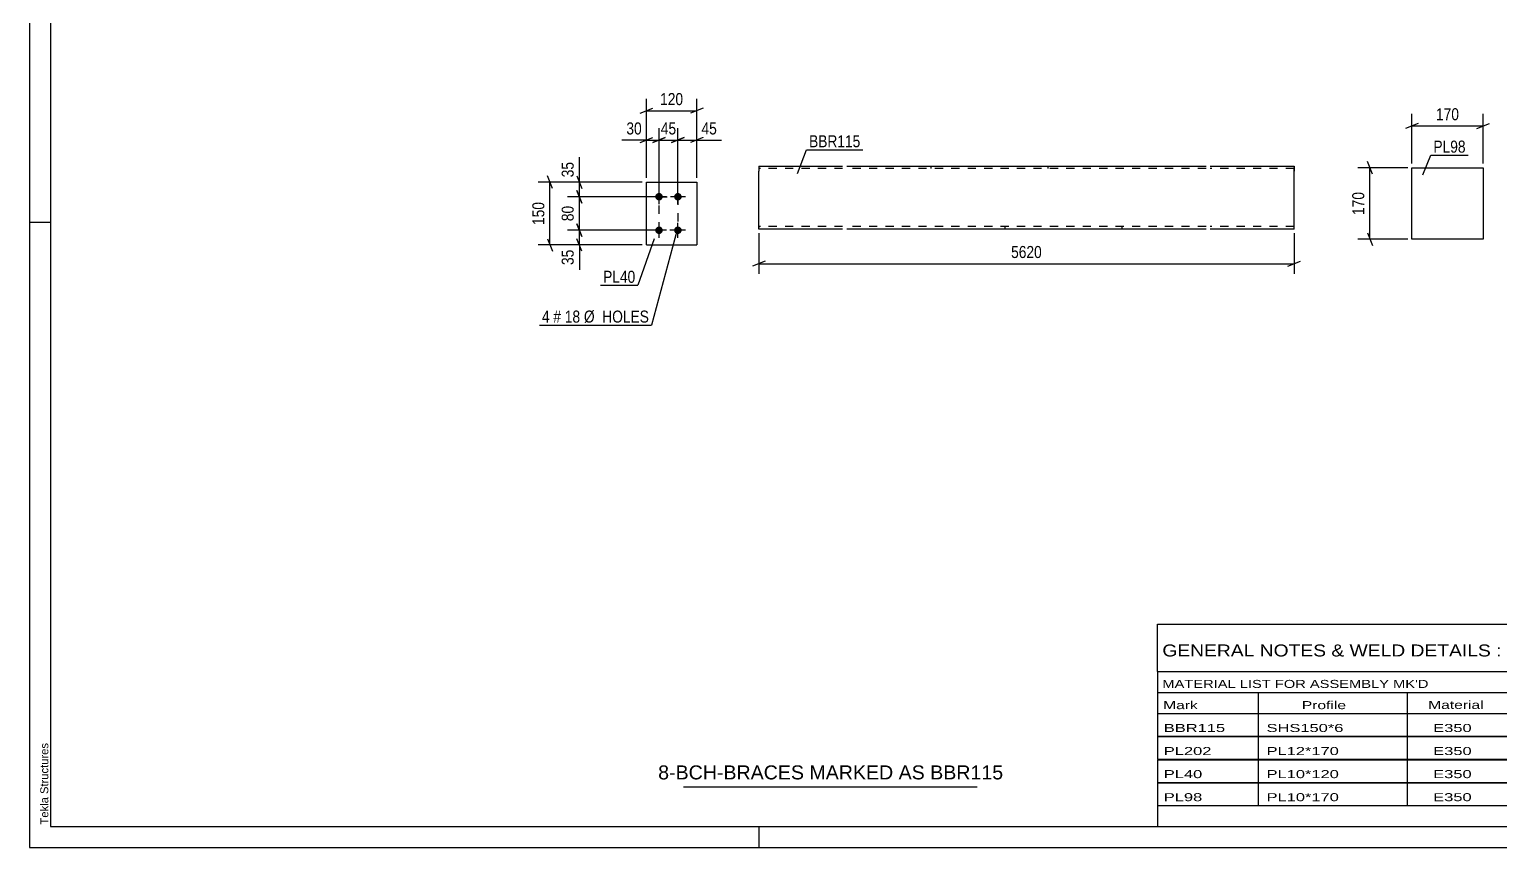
# Model space of a CAD drawing. Header units: millimetres. Extents: x 0 to 594, y 0 to 420.
# Drawn here: x 0 to 350.8, y 0 to 195.1 of the extents above; entities that cross this region are included whole.
import ezdxf

# ---------------------------------------------------------------- set-up
doc = ezdxf.new("R2010")
doc.units = ezdxf.units.MM
doc.linetypes.add('DXK_LINE_DOT2', pattern=[3.9198, 1.9599, -1.9599])
doc.styles.add('Arial', font='ARIAL.TTF', dxfattribs={"height": 0.2})
doc.styles.add('Arial Narrow', font='ARIALN.TTF', dxfattribs={"height": 0.2})

# ---------------------------------------------------------------- blocks, each defined once
blk = doc.blocks.new('Unknown-580609463-1130')
at = {"color": 5, "linetype": 'Continuous'}
for p, q in [((0, 420), (0, 0)), ((5, 415), (5, 5)), ((5, 149), (0, 149)), ((5, 5), (589, 5)), ((174, 0), (174, 5)), ((0, 0), (594, 0))]:
    blk.add_line(p, q, dxfattribs=at)
at = {"color": 174, "linetype": 'Continuous', "style": 'Arial'}
blk.add_text('Tekla Structures', height=1.9102, rotation=90, dxfattribs=at).set_placement((4.5, 5.5))
blk = doc.blocks.new('Part-580609463-2167 - 2161')
at = {"color": 2, "linetype": 'Continuous'}
for p, q in [((147.13, 143.67), (147.13, 158.67)), ((147.13, 158.67), (159.13, 158.67)), ((159.13, 158.67), (159.13, 143.67)), ((147.13, 143.67), (147.13, 143.67)), ((147.13, 143.67), (159.13, 143.67)), ((159.13, 143.67), (159.13, 143.67))]:
    blk.add_line(p, q, dxfattribs=at)
at = {"color": 7, "linetype": 'DXK_LINE_DOT2'}
for p, q in [((147.13, 158.67), (159.13, 158.67)), ((147.13, 143.67), (159.13, 143.67))]:
    blk.add_line(p, q, dxfattribs=at)
blk = doc.blocks.new('Bolt-580609463-2200 - 2161')
at = {"linetype": 'Continuous'}
for points in [[(150.13, 156.07), (150.32, 156.05), (150.5, 155.99), (150.66, 155.9), (150.8, 155.77), (150.91, 155.62), (150.99, 155.45), (151.03, 155.27), (151.03, 155.08), (150.99, 154.89), (150.91, 154.72), (150.8, 154.57), (150.66, 154.44), (150.5, 154.35), (150.32, 154.29), (150.13, 154.27), (149.95, 154.29), (149.77, 154.35), (149.61, 154.44), (149.47, 154.57), (149.35, 154.72), (149.28, 154.89), (149.24, 155.08), (149.24, 155.27), (149.28, 155.45), (149.35, 155.62), (149.47, 155.77), (149.61, 155.9), (149.77, 155.99), (149.95, 156.05)], [(154.63, 156.07), (154.82, 156.05), (155, 155.99), (155.16, 155.9), (155.3, 155.77), (155.41, 155.62), (155.49, 155.45), (155.53, 155.27), (155.53, 155.08), (155.49, 154.89), (155.41, 154.72), (155.3, 154.57), (155.16, 154.44), (155, 154.35), (154.82, 154.29), (154.63, 154.27), (154.45, 154.29), (154.27, 154.35), (154.11, 154.44), (153.97, 154.57), (153.85, 154.72), (153.78, 154.89), (153.74, 155.08), (153.74, 155.27), (153.78, 155.45), (153.85, 155.62), (153.97, 155.77), (154.11, 155.9), (154.27, 155.99), (154.45, 156.05)], [(150.13, 148.07), (150.32, 148.05), (150.5, 147.99), (150.66, 147.9), (150.8, 147.77), (150.91, 147.62), (150.99, 147.45), (151.03, 147.27), (151.03, 147.08), (150.99, 146.89), (150.91, 146.72), (150.8, 146.57), (150.66, 146.44), (150.5, 146.35), (150.32, 146.29), (150.13, 146.27), (149.95, 146.29), (149.77, 146.35), (149.61, 146.44), (149.47, 146.57), (149.35, 146.72), (149.28, 146.89), (149.24, 147.08), (149.24, 147.27), (149.28, 147.45), (149.35, 147.62), (149.47, 147.77), (149.61, 147.9), (149.77, 147.99), (149.95, 148.05)], [(154.63, 148.07), (154.82, 148.05), (155, 147.99), (155.16, 147.9), (155.3, 147.77), (155.41, 147.62), (155.49, 147.45), (155.53, 147.27), (155.53, 147.08), (155.49, 146.89), (155.41, 146.72), (155.3, 146.57), (155.16, 146.44), (155, 146.35), (154.82, 146.29), (154.63, 146.27), (154.45, 146.29), (154.27, 146.35), (154.11, 146.44), (153.97, 146.57), (153.85, 146.72), (153.78, 146.89), (153.74, 147.08), (153.74, 147.27), (153.78, 147.45), (153.85, 147.62), (153.97, 147.77), (154.11, 147.9), (154.27, 147.99), (154.45, 148.05)]]:
    blk.add_hatch(color=1, dxfattribs=at).paths.add_polyline_path(points)
at = {"color": 1, "linetype": 'Continuous'}
for p, q in [((151.93, 155.17), (148.33, 155.17)), ((150.13, 153.37), (150.13, 156.97)), ((156.43, 155.17), (152.83, 155.17)), ((154.63, 153.37), (154.63, 156.97)), ((150.13, 145.37), (150.13, 148.97)), ((154.63, 145.37), (154.63, 148.97)), ((151.93, 147.17), (148.33, 147.17)), ((156.43, 147.17), (152.83, 147.17))]:
    blk.add_line(p, q, dxfattribs=at)
blk = doc.blocks.new('Part-580609463-2404 - 2398')
at = {"color": 2, "linetype": 'Continuous'}
for p, q in [((329.65, 162.06), (346.65, 162.06)), ((329.65, 145.06), (329.65, 162.06)), ((346.65, 162.06), (346.65, 145.06)), ((346.65, 145.06), (329.65, 145.06))]:
    blk.add_line(p, q, dxfattribs=at)
blk = doc.blocks.new('Part-580609463-2436 - 2428')
at = {"color": 2, "linetype": 'Continuous'}
for p, q in [((173.91, 162.47), (173.91, 161.27)), ((173.91, 162.47), (193.91, 162.47)), ((194.91, 162.47), (280.57, 162.47)), ((281.57, 162.47), (301.57, 162.47)), ((301.57, 162.47), (301.57, 162.38)), ((301.57, 162.38), (301.57, 161.27)), ((173.91, 148.21), (173.91, 161.27)), ((301.57, 147.47), (301.57, 161.27)), ((173.91, 147.56), (173.91, 148.21)), ((173.91, 147.47), (173.91, 147.56)), ((193.91, 147.47), (173.91, 147.47)), ((280.57, 147.47), (194.91, 147.47)), ((301.57, 147.47), (281.57, 147.47))]:
    blk.add_line(p, q, dxfattribs=at)
at = {"color": 7, "linetype": 'DXK_LINE_DOT2'}
for p, q in [((193.91, 161.87), (173.91, 161.87)), ((280.57, 161.87), (194.91, 161.87)), ((214.91, 162.47), (214.91, 161.87)), ((242.83, 162.47), (242.83, 161.87)), ((301.57, 161.87), (281.57, 161.87)), ((301.57, 161.27), (301.57, 162.12)), ((173.91, 148.21), (173.91, 147.82)), ((173.91, 148.07), (173.91, 148.12)), ((193.91, 148.07), (173.91, 148.07)), ((280.57, 148.07), (194.91, 148.07)), ((232.66, 147.47), (232.66, 148.07)), ((260.57, 147.47), (260.57, 148.07)), ((301.57, 148.07), (281.57, 148.07)), ((301.57, 148.07), (301.57, 148.12))]:
    blk.add_line(p, q, dxfattribs=at)
blk = doc.blocks.new('Rectangle-580609463-2384 - 2161')
at = {"color": 1, "linetype": 'DXK_LINE_DOT2'}
blk.add_lwpolyline([(150.13, 155.17), (154.63, 155.17), (154.63, 147.17), (150.13, 147.17), (150.13, 155.17)], close=True, dxfattribs=at)
blk = doc.blocks.new('StraightDimension-580609463-2344 - 2161')
at = {"color": 7, "linetype": 'Continuous'}
for p, q in [((148.63, 168.07), (151.63, 169.27)), ((150.13, 156.17), (150.13, 171.52)), ((150.13, 168.67), (154.63, 168.67)), ((156.13, 169.27), (153.13, 168.07)), ((154.63, 156.17), (154.63, 171.52))]:
    blk.add_line(p, q, dxfattribs=at)
at = {"color": 0}
blk.add_wipeout([(154.81, 169.42), (154.81, 173.62), (149.96, 173.62), (149.96, 169.42)], dxfattribs=at)
at = {"color": 3, "style": 'Arial Narrow'}
blk.add_text('45', height=2.863, dxfattribs=at).set_placement((150.56, 170.02))
blk = doc.blocks.new('StraightDimension-580609463-2300 - 2161')
at = {"color": 7, "linetype": 'Continuous'}
for p, q in [((146.13, 158.67), (128.28, 158.67)), ((130.53, 160.17), (131.73, 157.17)), ((131.13, 155.17), (131.13, 158.67)), ((149.13, 155.17), (128.28, 155.17)), ((131.73, 153.67), (130.53, 156.67))]:
    blk.add_line(p, q, dxfattribs=at)
at = {"color": 0}
blk.add_wipeout([(130.38, 164.05), (126.18, 164.05), (126.18, 159.2), (130.38, 159.2)], dxfattribs=at)
at = {"color": 7, "linetype": 'Continuous'}
blk.add_line((131.13, 158.67), (131.13, 164.58), dxfattribs=at)
blk.add_line((131.13, 158.67), (131.13, 164.58), dxfattribs=at)
at = {"color": 3, "style": 'Arial Narrow'}
blk.add_text('35', height=2.863, rotation=90.0002, dxfattribs=at).set_placement((129.78, 159.8))
blk = doc.blocks.new('StraightDimension-580609463-2277 - 2161')
at = {"color": 7, "linetype": 'Continuous'}
for p, q in [((130.53, 148.67), (131.73, 145.67)), ((149.13, 147.17), (128.28, 147.17)), ((131.73, 142.17), (130.53, 145.17)), ((131.13, 143.67), (131.13, 147.17)), ((146.13, 143.67), (128.28, 143.67))]:
    blk.add_line(p, q, dxfattribs=at)
at = {"color": 0}
blk.add_wipeout([(130.38, 143.15), (126.18, 143.15), (126.18, 138.29), (130.38, 138.29)], dxfattribs=at)
at = {"color": 7, "linetype": 'Continuous'}
blk.add_line((131.13, 143.67), (131.13, 137.77), dxfattribs=at)
blk.add_line((131.13, 143.67), (131.13, 137.77), dxfattribs=at)
at = {"color": 3, "style": 'Arial Narrow'}
blk.add_text('35', height=2.863, rotation=90.0002, dxfattribs=at).set_placement((129.78, 138.89))
blk = doc.blocks.new('StraightDimension-580609463-2290 - 2161')
at = {"color": 7, "linetype": 'Continuous'}
for p, q in [((149.13, 155.17), (128.28, 155.17)), ((130.53, 156.67), (131.73, 153.67)), ((131.13, 147.17), (131.13, 155.17)), ((131.73, 145.67), (130.53, 148.67)), ((149.13, 147.17), (128.28, 147.17))]:
    blk.add_line(p, q, dxfattribs=at)
at = {"color": 0}
blk.add_wipeout([(130.38, 153.6), (126.18, 153.6), (126.18, 148.74), (130.38, 148.74)], dxfattribs=at)
at = {"color": 3, "style": 'Arial Narrow'}
blk.add_text('80', height=2.863, rotation=90.0002, dxfattribs=at).set_placement((129.78, 149.34))
blk = doc.blocks.new('StraightDimension-580609463-2314 - 2161')
at = {"color": 7, "linetype": 'Continuous'}
for p, q in [((146.13, 158.67), (121.28, 158.67)), ((124.73, 157.17), (123.53, 160.17)), ((124.13, 143.67), (124.13, 158.67)), ((123.53, 145.17), (124.73, 142.17)), ((146.13, 143.67), (121.28, 143.67))]:
    blk.add_line(p, q, dxfattribs=at)
at = {"color": 0}
blk.add_wipeout([(123.38, 154.51), (119.18, 154.51), (119.18, 147.83), (123.38, 147.83)], dxfattribs=at)
at = {"color": 3, "style": 'Arial Narrow'}
blk.add_text('150', height=2.863, rotation=90.0002, dxfattribs=at).set_placement((122.78, 148.43))
blk = doc.blocks.new('StraightDimension-580609463-2331 - 2161')
at = {"color": 7, "linetype": 'Continuous'}
for p, q in [((145.63, 168.07), (148.63, 169.27)), ((147.13, 159.67), (147.13, 171.52)), ((147.13, 168.67), (150.13, 168.67)), ((151.63, 169.27), (148.63, 168.07)), ((150.13, 156.17), (150.13, 171.52))]:
    blk.add_line(p, q, dxfattribs=at)
at = {"color": 0}
blk.add_wipeout([(146.61, 169.42), (146.61, 173.62), (141.75, 173.62), (141.75, 169.42)], dxfattribs=at)
at = {"color": 7, "linetype": 'Continuous'}
blk.add_line((147.13, 168.67), (141.23, 168.67), dxfattribs=at)
blk.add_line((147.13, 168.67), (141.23, 168.67), dxfattribs=at)
at = {"color": 3, "style": 'Arial Narrow'}
blk.add_text('30', height=2.863, dxfattribs=at).set_placement((142.35, 170.02))
blk = doc.blocks.new('StraightDimension-580609463-2354 - 2161')
at = {"color": 7, "linetype": 'Continuous'}
for p, q in [((153.13, 168.07), (156.13, 169.27)), ((154.63, 156.17), (154.63, 171.52)), ((154.63, 168.67), (159.13, 168.67)), ((160.63, 169.27), (157.63, 168.07)), ((159.13, 159.67), (159.13, 171.52))]:
    blk.add_line(p, q, dxfattribs=at)
at = {"color": 0}
blk.add_wipeout([(164.52, 169.42), (164.52, 173.62), (159.66, 173.62), (159.66, 169.42)], dxfattribs=at)
at = {"color": 7, "linetype": 'Continuous'}
blk.add_line((159.13, 168.67), (165.04, 168.67), dxfattribs=at)
blk.add_line((159.13, 168.67), (165.04, 168.67), dxfattribs=at)
at = {"color": 3, "style": 'Arial Narrow'}
blk.add_text('45', height=2.863, dxfattribs=at).set_placement((160.26, 170.02))
blk = doc.blocks.new('StraightDimension-580609463-2368 - 2161')
at = {"color": 7, "linetype": 'Continuous'}
for p, q in [((145.63, 175.07), (148.63, 176.27)), ((147.13, 159.67), (147.13, 178.52)), ((147.13, 175.67), (159.13, 175.67)), ((160.63, 176.27), (157.63, 175.07)), ((159.13, 159.67), (159.13, 178.52))]:
    blk.add_line(p, q, dxfattribs=at)
at = {"color": 0}
blk.add_wipeout([(156.48, 176.42), (156.48, 180.62), (149.79, 180.62), (149.79, 176.42)], dxfattribs=at)
at = {"color": 3, "style": 'Arial Narrow'}
blk.add_text('120', height=2.863, dxfattribs=at).set_placement((150.39, 177.02))
blk = doc.blocks.new('StraightDimension-580609463-2406 - 2398')
at = {"color": 7, "linetype": 'Continuous'}
for p, q in [((331.15, 172.66), (328.15, 171.46)), ((329.65, 163.06), (329.65, 174.91)), ((329.65, 172.06), (346.65, 172.06)), ((345.15, 171.46), (348.15, 172.66)), ((346.65, 163.06), (346.65, 174.91))]:
    blk.add_line(p, q, dxfattribs=at)
at = {"color": 0}
blk.add_wipeout([(341.49, 172.81), (341.49, 177.01), (334.81, 177.01), (334.81, 172.81)], dxfattribs=at)
at = {"color": 3, "style": 'Arial Narrow'}
blk.add_text('170', height=2.863, dxfattribs=at).set_placement((335.41, 173.41))
blk = doc.blocks.new('StraightDimension-580609463-2417 - 2398')
at = {"color": 7, "linetype": 'Continuous'}
for p, q in [((328.65, 162.06), (316.8, 162.06)), ((320.25, 160.56), (319.05, 163.56)), ((319.65, 145.06), (319.65, 162.06)), ((328.65, 145.06), (316.8, 145.06)), ((319.05, 146.56), (320.25, 143.56))]:
    blk.add_line(p, q, dxfattribs=at)
at = {"color": 0}
blk.add_wipeout([(318.9, 156.9), (314.7, 156.9), (314.7, 150.22), (318.9, 150.22)], dxfattribs=at)
at = {"color": 3, "style": 'Arial Narrow'}
blk.add_text('170', height=2.863, rotation=90.0002, dxfattribs=at).set_placement((318.3, 150.82))
blk = doc.blocks.new('StraightDimension-580609463-2441 - 2428')
at = {"color": 7, "linetype": 'Continuous'}
for p, q in [((173.91, 146.47), (173.91, 136.81)), ((301.57, 146.47), (301.57, 136.81)), ((175.41, 139.81), (172.41, 138.61)), ((173.91, 139.21), (301.57, 139.21)), ((300.07, 138.61), (303.07, 139.81))]:
    blk.add_line(p, q, dxfattribs=at)
at = {"color": 0}
blk.add_wipeout([(242, 139.96), (242, 144.16), (233.49, 144.16), (233.49, 139.96)], dxfattribs=at)
at = {"color": 3, "style": 'Arial Narrow'}
blk.add_text('5620', height=2.863, dxfattribs=at).set_placement((234.09, 140.56))
blk = doc.blocks.new('Unknown-580609463-4150')
at = {"color": 7, "linetype": 'Continuous'}
blk.add_line((156, 14.5), (226, 14.5), dxfattribs=at)
at = {"color": 7, "style": 'Arial'}
blk.add_text('8-BCH-BRACES MARKED AS BBR115', height=3.3428, dxfattribs=at).set_placement((149.93, 16.25))
blk = doc.blocks.new('Unknown-580609463-4149')
at = {"color": 7, "linetype": 'Continuous'}
for p, q in [((269, 53.25), (429, 53.25)), ((269, 42), (269, 53.25)), ((429, 53.25), (429, 42)), ((269, 42), (429, 42)), ((269, 42), (269, 37)), ((429, 42), (429, 37)), ((269, 37), (429, 37)), ((269, 37), (269, 32)), ((293, 37), (293, 32)), ((328.5, 37), (328.5, 32)), ((354.5, 37), (354.5, 32)), ((367.5, 37), (367.5, 32)), ((385, 37), (385, 32)), ((407, 37), (407, 32)), ((429, 37), (429, 32)), ((269, 32), (429, 32)), ((269, 31.95), (269, 26.55)), ((269, 31.95), (429, 31.95)), ((293, 32), (293, 26.5)), ((328.5, 32), (328.5, 26.5)), ((354.5, 32), (354.5, 26.5)), ((367.5, 32), (367.5, 26.5)), ((385, 32), (385, 26.5)), ((407, 32), (407, 26.5)), ((429, 31.95), (429, 26.55)), ((269, 26.55), (429, 26.55)), ((269, 26.45), (269, 21.05)), ((269, 26.45), (429, 26.45)), ((293, 26.5), (293, 21)), ((328.5, 26.5), (328.5, 21)), ((354.5, 26.5), (354.5, 21)), ((367.5, 26.5), (367.5, 21)), ((385, 26.5), (385, 21)), ((407, 26.5), (407, 21)), ((429, 26.45), (429, 21.05)), ((269, 21.05), (429, 21.05)), ((269, 20.95), (269, 15.55)), ((269, 20.95), (429, 20.95)), ((293, 21), (293, 15.5)), ((328.5, 21), (328.5, 15.5)), ((354.5, 21), (354.5, 15.5)), ((367.5, 21), (367.5, 15.5)), ((385, 21), (385, 15.5)), ((407, 21), (407, 15.5)), ((429, 20.95), (429, 15.55)), ((269, 15.55), (429, 15.55)), ((269, 15.45), (269, 10.05)), ((269, 15.45), (429, 15.45)), ((293, 15.5), (293, 10)), ((328.5, 15.5), (328.5, 10)), ((354.5, 15.5), (354.5, 10)), ((367.5, 15.5), (367.5, 10)), ((385, 15.5), (385, 10)), ((407, 15.5), (407, 10)), ((429, 15.45), (429, 10.05)), ((269, 10.05), (429, 10.05)), ((269, 10), (429, 10)), ((269, 10), (269, 5)), ((385, 10), (385, 5)), ((407, 10), (407, 5)), ((429, 10), (429, 5)), ((269, 5), (429, 5))]:
    blk.add_line(p, q, dxfattribs=at)
at = {"color": 7, "style": 'Arial Narrow'}
for s, height, width, p in [('GENERAL NOTES & WELD DETAILS :', 2.8633, 1.4, (270.15, 45.56)), ('REFER TYP DRAWING TYP-01', 1.9089, 1.6, (353.7, 45.66)), ("MATERIAL LIST FOR ASSEMBLY MK'D", 1.9089, 1.6, (270.15, 38.06)), ('BBR115', 1.909, 1.794707, (361.48, 37.97)), ('8', 1.91, 1.794707, (391.08, 38.06)), ('No. Required', 1.9089, 1.6, (400.41, 38.06)), ('Mark', 1.909, 1.7, (270.34, 33)), ('Profile', 1.909, 1.7, (303.41, 33)), ('Material', 1.909, 1.7, (333.54, 33.06)), ('No.', 1.909, 1.7, (358.5, 33.06)), ('Length', 1.909, 1.7, (369, 33.06)), ('Area', 1.909, 1.7, (391.5, 33.06)), ('Weight', 1.909, 1.7, (411, 33.06))]:
    blk.add_text(s, height=height, dxfattribs=dict(at, width=width)).set_placement(p)
at = {"color": 7, "linetype": 'Continuous', "style": 'Arial Narrow'}
for s, height, width, p in [('BBR115', 1.909, 1.794707, (270.5, 27.56)), ('SHS150*6', 1.909, 1.794707, (295, 27.56)), ('E350', 1.909, 1.794707, (334.74, 27.56)), ('1', 1.91, 1.794707, (358.86, 27.56)), ('5620', 1.909, 1.794707, (371.58, 27.56)), ('3.4', 1.909, 1.794707, (395.32, 27.56)), ('152.1', 1.909, 1.794707, (411.96, 27.56)), ('PL202', 1.909, 1.794707, (270.5, 22.06)), ('PL12*170', 1.909, 1.794707, (295, 22.06)), ('E350', 1.909, 1.794707, (334.74, 22.06)), ('1', 1.91, 1.794707, (358.86, 22.06)), ('706', 1.909, 1.794707, (373.77, 22.06)), ('0.3', 1.909, 1.794707, (395.32, 22.06)), ('11.3', 1.909, 1.794707, (414.14, 22.06)), ('PL40', 1.909, 1.794707, (270.5, 16.56)), ('PL10*120', 1.909, 1.794707, (295, 16.56)), ('E350', 1.909, 1.794707, (334.74, 16.56)), ('4', 1.91, 1.794707, (358.86, 16.56)), ('150', 1.909, 1.794707, (373.77, 16.56)), ('0.0', 1.909, 1.794707, (395.32, 16.56)), ('5.7', 1.909, 1.794707, (416.33, 16.56)), ('PL98', 1.909, 1.794707, (270.5, 11.06)), ('PL10*170', 1.909, 1.794707, (295, 11.06)), ('E350', 1.909, 1.794707, (334.74, 11.06)), ('2', 1.91, 1.794707, (358.86, 11.06)), ('170', 1.909, 1.794707, (373.77, 11.06)), ('0.1', 1.909, 1.794707, (395.32, 11.06)), ('4.5', 1.909, 1.794707, (416.33, 11.06)), ('Total', 1.909, 1.7, (371.33, 6.5)), ('3.9', 1.909, 1.794707, (394.83, 6.5)), ('173.6', 1.909, 1.794707, (411.96, 6.5))]:
    blk.add_text(s, height=height, dxfattribs=dict(at, width=width)).set_placement(p)
blk = doc.blocks.new('Mark-580609463-2163 - 2161')
at = {"color": 0}
blk.add_wipeout([(144.47, 134.65), (144.47, 137.65), (136.8, 137.65), (136.8, 134.65)], dxfattribs=at)
blk.add_wipeout([(144.47, 134.65), (144.47, 137.65), (136.8, 137.65), (136.8, 134.65)], dxfattribs=at)
at = {"color": 30, "linetype": 'Continuous'}
for p in [(148.98, 145.17), (136.2, 134.05)]:
    blk.add_line(p, (145.07, 134.05), dxfattribs=at)
at = {"color": 3, "style": 'Arial Narrow'}
blk.add_text('PL40', height=2.863, dxfattribs=at).set_placement((136.8, 134.65))
blk = doc.blocks.new('Mark-580609463-2196 - 2161')
at = {"color": 0}
blk.add_wipeout([(124.03, 125.16), (124.03, 128.16), (122.21, 128.16), (122.21, 125.16)], dxfattribs=at)
blk.add_wipeout([(124.03, 125.16), (124.03, 128.16), (122.21, 128.16), (122.21, 125.16)], dxfattribs=at)
blk.add_wipeout([(126.76, 125.16), (126.76, 128.16), (124.93, 128.16), (124.93, 125.16)], dxfattribs=at)
blk.add_wipeout([(126.76, 125.16), (126.76, 128.16), (124.93, 128.16), (124.93, 125.16)], dxfattribs=at)
at = {"color": 3, "style": 'Arial Narrow'}
blk.add_text('4', height=2.86, dxfattribs=at).set_placement((122.21, 125.16))
at = {"color": 0}
blk.add_wipeout([(131.32, 125.16), (131.32, 128.16), (127.66, 128.16), (127.66, 125.16)], dxfattribs=at)
blk.add_wipeout([(131.32, 125.16), (131.32, 128.16), (127.66, 128.16), (127.66, 125.16)], dxfattribs=at)
at = {"color": 3, "style": 'Arial Narrow'}
blk.add_text('#', height=2.86, dxfattribs=at).set_placement((124.93, 125.16))
at = {"color": 0}
blk.add_wipeout([(147.74, 125.16), (147.74, 128.16), (132.22, 128.16), (132.22, 125.16)], dxfattribs=at)
blk.add_wipeout([(147.74, 125.16), (147.74, 128.16), (132.22, 128.16), (132.22, 125.16)], dxfattribs=at)
at = {"color": 7, "linetype": 'Continuous'}
for p in [(154.47, 147.26), (121.61, 124.56)]:
    blk.add_line(p, (148.34, 124.56), dxfattribs=at)
at = {"color": 3, "style": 'Arial Narrow'}
for s, p in [('18', (127.66, 125.16)), ('Ø  HOLES', (132.22, 125.16))]:
    blk.add_text(s, height=2.863, dxfattribs=at).set_placement(p)
blk = doc.blocks.new('Mark-580609463-2400 - 2398')
at = {"color": 0}
blk.add_wipeout([(342.46, 165.68), (342.46, 168.68), (334.79, 168.68), (334.79, 165.68)], dxfattribs=at)
blk.add_wipeout([(342.46, 165.68), (342.46, 168.68), (334.79, 168.68), (334.79, 165.68)], dxfattribs=at)
at = {"color": 30, "linetype": 'Continuous'}
for p, q in [((332.23, 160.4), (334.19, 165.08)), ((334.19, 165.08), (343.06, 165.08))]:
    blk.add_line(p, q, dxfattribs=at)
at = {"color": 3, "style": 'Arial Narrow'}
blk.add_text('PL98', height=2.863, dxfattribs=at).set_placement((334.79, 165.68))
blk = doc.blocks.new('Mark-580609463-2432 - 2428')
at = {"color": 0}
blk.add_wipeout([(198.15, 166.97), (198.15, 169.97), (185.91, 169.97), (185.91, 166.97)], dxfattribs=at)
blk.add_wipeout([(198.15, 166.97), (198.15, 169.97), (185.91, 169.97), (185.91, 166.97)], dxfattribs=at)
at = {"color": 30, "linetype": 'Continuous'}
for p, q in [((183.17, 160.72), (185.31, 166.37)), ((185.31, 166.37), (198.75, 166.37))]:
    blk.add_line(p, q, dxfattribs=at)
at = {"color": 3, "style": 'Arial Narrow'}
blk.add_text('BBR115', height=2.863, dxfattribs=at).set_placement((185.91, 166.97))

msp = doc.modelspace()

# ---------------------------------------------------------------- block references
for name in ['Unknown-580609463-1130', 'Part-580609463-2436 - 2428', 'Part-580609463-2404 - 2398', 'Part-580609463-2167 - 2161', 'Bolt-580609463-2200 - 2161', 'Rectangle-580609463-2384 - 2161', 'Unknown-580609463-4149', 'Unknown-580609463-4150']:
    msp.add_blockref(name, (0, 0))

# ---------------------------------------------------------------- next in the draw order: block references
for name in ['StraightDimension-580609463-2406 - 2398', 'StraightDimension-580609463-2344 - 2161', 'Mark-580609463-2432 - 2428', 'StraightDimension-580609463-2277 - 2161', 'StraightDimension-580609463-2441 - 2428']:
    msp.add_blockref(name, (0, 0))

# ---------------------------------------------------------------- next in the draw order: block references
for name in ['Mark-580609463-2400 - 2398', 'StraightDimension-580609463-2300 - 2161', 'StraightDimension-580609463-2417 - 2398']:
    msp.add_blockref(name, (0, 0))

# ---------------------------------------------------------------- next in the draw order: block references
msp.add_blockref('StraightDimension-580609463-2290 - 2161', (0, 0))

# ---------------------------------------------------------------- next in the draw order: block references
msp.add_blockref('StraightDimension-580609463-2314 - 2161', (0, 0))

# ---------------------------------------------------------------- next in the draw order: block references
for name in ['StraightDimension-580609463-2331 - 2161', 'Mark-580609463-2163 - 2161']:
    msp.add_blockref(name, (0, 0))

# ---------------------------------------------------------------- next in the draw order: block references
for name in ['StraightDimension-580609463-2354 - 2161', 'Mark-580609463-2196 - 2161']:
    msp.add_blockref(name, (0, 0))

# ---------------------------------------------------------------- next in the draw order: block references
msp.add_blockref('StraightDimension-580609463-2368 - 2161', (0, 0))

doc.saveas('drawing.dxf')
